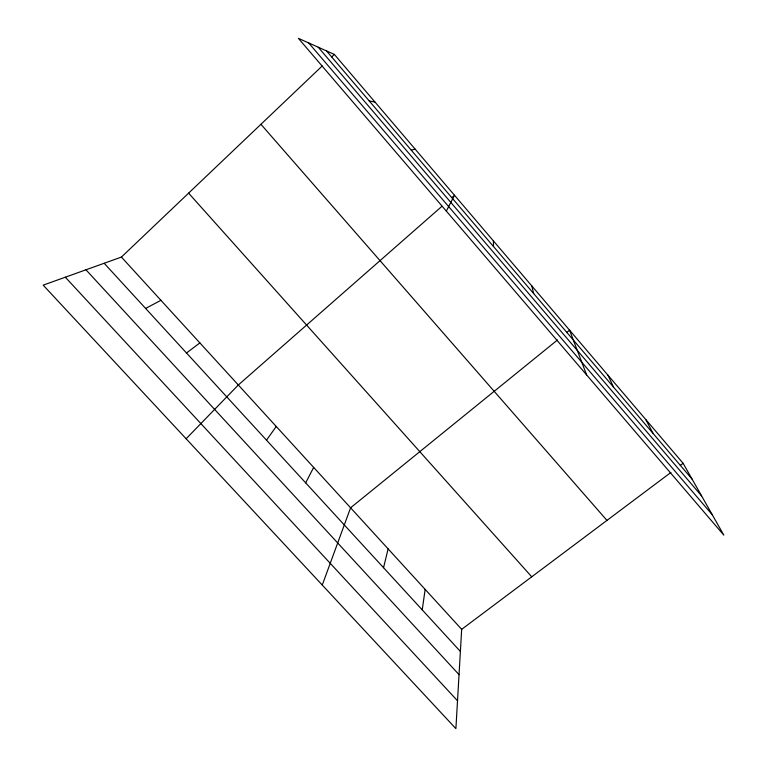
<?xml version="1.0" encoding="UTF-8"?>
<svg xmlns="http://www.w3.org/2000/svg" width="767" height="767" viewBox="0 0 767 767"><rect width="100%" height="100%" fill="white"/><g stroke="black" fill="none" stroke-linecap="round" stroke-linejoin="round"><path stroke-width="1.15" d="M121.416 257.079L461.676 629.343L455.895 728.65L43.173 285.142L121.416 257.079L322.274 65.924M422.243 609.87L425.148 589.372M383.548 567.705L388.121 548.865M322.265 585.048L350.586 507.802L557.484 339.973M305.669 482.846L313.665 467.4M446.327 211.098L454.505 195.278L451.811 197.637M266.504 440.162L276.245 426.471M186.132 438.762L238.326 384.976L441.955 206.294M331.775 56.892L334.364 54.428L683.119 463.306L723.827 535.145L298.401 38.35L334.364 54.428M566.775 332.437L569.555 330.174L586.63 374.938M186.486 352.973L199.88 342.926M461.676 629.343L670.914 472.453M680.3 465.416L683.119 463.306M145.625 308.439L160.917 300.3M411.294 150.217L415.043 149.009M369.234 100.947L374.996 102.059M65.32 277.194L457.515 700.789M85.962 269.792L459.04 674.653M104.168 263.263L460.392 651.451M188.605 193.14L531.742 576.813M260.933 124.302L606.965 520.409M318.2 47.199L701.556 495.856M308.689 42.952L712.303 514.81M326.521 50.919L692.093 479.145M645.804 419.568L653.091 433.46M607.953 375.188L613.504 387.086M531.752 285.842L533.707 293.617M493.402 240.886L493.517 246.533"/></g></svg>
